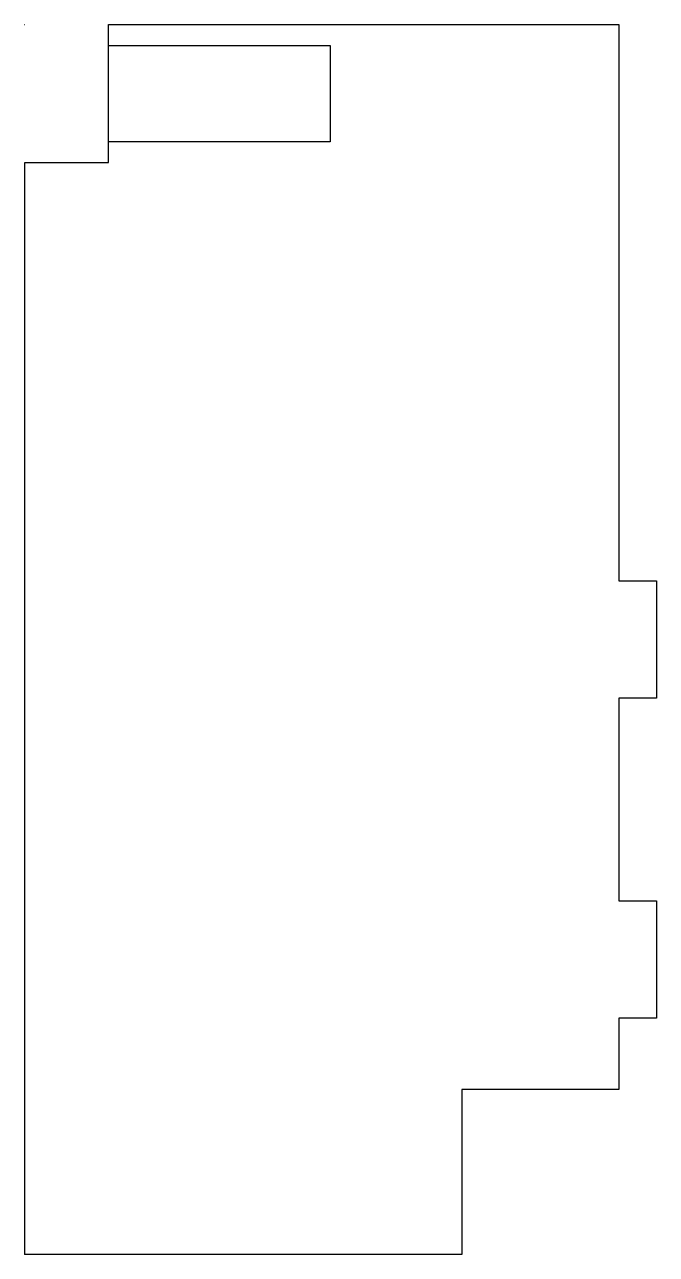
# Model space of a CAD drawing. Header units: millimetres. Extents: x -55 to 96, y -147 to 147.
import ezdxf

# ---------------------------------------------------------------- set-up
doc = ezdxf.new("R2010")
doc.units = ezdxf.units.MM

msp = doc.modelspace()

# ---------------------------------------------------------------- linework, layer by layer
for p, q in [((-55.05, 147), (-55, 147)), ((-35, 142), (-35, 147)), ((49.5, -147), (-55.05, -147))]:
    msp.add_line(p, q)
for points in [[(-55, -147), (-55, 114), (-35, 114), (-35, 147)], [(-35, 147), (87, 147), (87, 14), (96, 14), (96, -14), (87, -14), (87, -62.5), (96, -62.5), (96, -90.5), (87, -90.5), (87, -107.6)], [(87, -107.6), (49.5, -107.6), (49.5, -147)]]:
    msp.add_lwpolyline(points)
msp.add_lwpolyline([(-35, 142), (18, 142), (18, 119), (-35, 119)], close=True)

doc.saveas('drawing.dxf')
